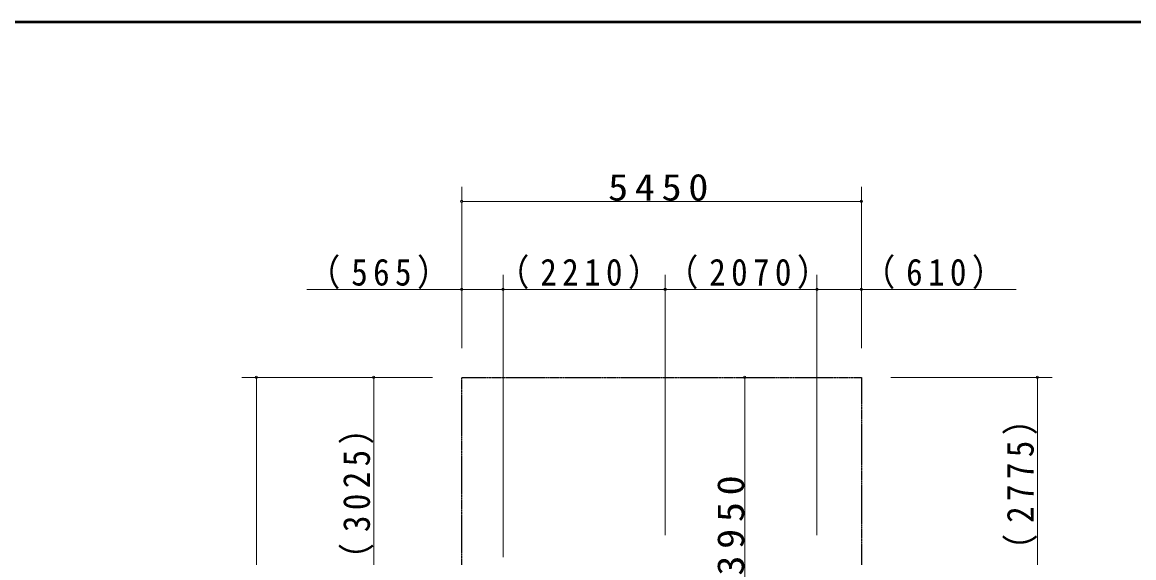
# Model space of a CAD drawing. Units: millimetres, scale not verified, with parts at other scales. Extents: x -19540 to 0, y -2390 to 13350.
# Drawn here: x -11093 to -7304, y 11524 to 13350 of the extents above; entities that cross this region are included whole.
import ezdxf

# ---------------------------------------------------------------- set-up
doc = ezdxf.new("R2010")
doc.units = ezdxf.units.MM
doc.linetypes.add('USER3', pattern=[8, 3, -1, 1, -1, 1, -1])
for name, color, linetype, lineweight in [('A3図枠', 7, 'Continuous', 25), ('線', 2, 'Continuous', 25), ('補助', 2, 'Continuous', 25)]:
    doc.layers.add(name, color=color, linetype=linetype, lineweight=lineweight)
doc.styles.add('ＭＳ ゴシック', font='')
doc.styles.get('ＭＳ ゴシック').set_extended_font_data('MS Gothic')

# ---------------------------------------------------------------- blocks, each defined once
blk = doc.blocks.new('dimension_origin')
at = {"color": 0, "linetype": 'Continuous', "lineweight": -2}
blk.add_circle((0, 0), 1.25, dxfattribs=at)

msp = doc.modelspace()

# ---------------------------------------------------------------- linework, layer by layer
at = {"layer": 'A3図枠', "lineweight": 50}
msp.add_line((0, 13350), (-19250, 13350), dxfattribs=at)
at = {"layer": '線', "linetype": 'USER3'}
msp.add_lwpolyline([(-9595, 12139.25), (-8232.5, 12139.25), (-8232.5, 10164.25), (-9595, 10164.25)], close=True, dxfattribs=at)
at = {"layer": '補助', "lineweight": 13}
for p, q in [((-9595, 12239.25), (-9595, 12789.25)), ((-8232.5, 12239.25), (-8232.5, 12789.25)), ((-9595, 12739.25), (-8232.5, 12739.25)), ((-9595, 12239.25), (-9595, 12489.25)), ((-9454, 11526.75), (-9454, 12489.25)), ((-9454, 11526.75), (-9454, 12489.25)), ((-8901.5, 11601.75), (-8901.5, 12489.25)), ((-8901.5, 11601.75), (-8901.5, 12489.25)), ((-8384, 11601.75), (-8384, 12489.25)), ((-8384, 11601.75), (-8384, 12489.25)), ((-8232.5, 12239.25), (-8232.5, 12489.25)), ((-10122.381, 12439.25), (-9454, 12439.25)), ((-9454, 12439.25), (-8901.5, 12439.25)), ((-8901.5, 12439.25), (-8384, 12439.25)), ((-8384, 12439.25), (-7705.119, 12439.25)), ((-9695, 12139.25), (-10345, 12139.25)), ((-10295, 10164.25), (-10295, 12139.25)), ((-9695, 12139.25), (-9945, 12139.25)), ((-9895, 11383), (-9895, 12139.25)), ((-8630.25, 12139.25), (-8630.25, 11151.75)), ((-8132.5, 12139.25), (-7582.5, 12139.25)), ((-7632.5, 12139.25), (-7632.5, 11445.5))]:
    msp.add_line(p, q, dxfattribs=at)

# ---------------------------------------------------------------- block references
at = {"layer": '補助', "lineweight": 13, "xscale": 3.33, "yscale": 3.33}
for p in [(-9595, 12739.25), (-9595, 12439.25), (-9454, 12439.25), (-8901.5, 12439.25), (-8384, 12439.25)]:
    msp.add_blockref('dimension_origin', p, dxfattribs=at)
for p, rotation in [((-8232.5, 12739.25), 180), ((-9454, 12439.25), 180), ((-8901.5, 12439.25), 180), ((-8384, 12439.25), 180), ((-8232.5, 12439.25), 180), ((-10295, 12139.25), 270), ((-9895, 12139.25), 270), ((-8630.25, 12139.25), 270), ((-7632.5, 12139.25), 270)]:
    msp.add_blockref('dimension_origin', p, dxfattribs=dict(at, rotation=rotation))

# ---------------------------------------------------------------- texts
at = {"layer": '補助', "char_height": 91.64, "attachment_point": 8, "style": 'ＭＳ ゴシック'}
for s, insert in [('\\T1.33;\\W1.1;5450', (-8913.75, 12740.25)), ('\\T1.33;\\W0.9;（565）', (-9859.524, 12440.25)), ('\\T1.33;\\W0.9;（2210）', (-9177.75, 12440.25)), ('\\T1.33;\\W0.9;（2070）', (-8601.857, 12440.25)), ('\\T1.33;\\W0.9;（610）', (-7967.976, 12440.25))]:
    msp.add_mtext(s, dxfattribs=dict(at, insert=insert))
at = {"layer": '補助', "char_height": 91.64, "attachment_point": 8, "rotation": 90, "style": 'ＭＳ ゴシック'}
for s, insert in [('\\T1.33;\\W0.9;（2775）', (-7633.5, 11792.375)), ('\\T1.33;\\W0.9;（3025）', (-9896, 11761.125)), ('\\T1.33;\\W1.1;3950', (-8631.25, 11645.5))]:
    msp.add_mtext(s, dxfattribs=dict(at, insert=insert))

doc.saveas('drawing.dxf')
